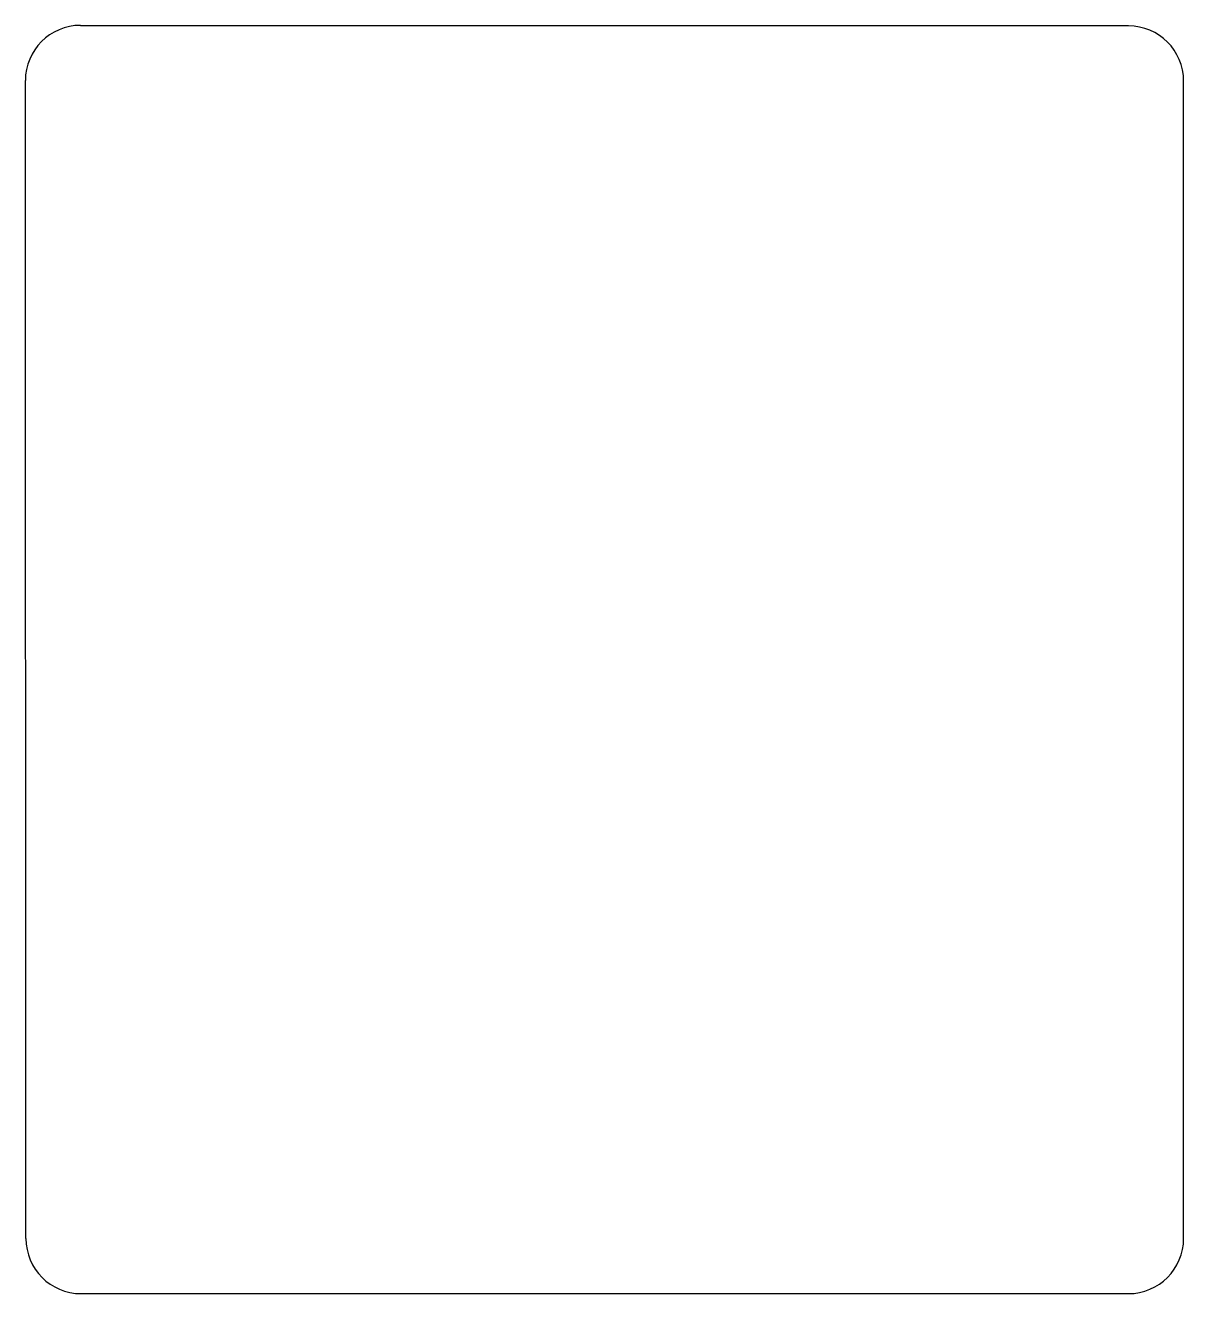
# Model space of a CAD drawing. Header units: millimetres. Extents: x 124 to 145, y -114.1 to -91.1.
import ezdxf

# ---------------------------------------------------------------- set-up
doc = ezdxf.new("R2010")
doc.units = ezdxf.units.MM
doc.layers.add('BLACK', color=250, linetype='CONTINUOUS')

msp = doc.modelspace()

# ---------------------------------------------------------------- linework, layer by layer
at = {"layer": 'BLACK', "linetype": 'CONTINUOUS'}
for p, q in [((144, -91.11), (124.99, -91.11)), ((124, -113.1), (123.99, -92.1)), ((145, -113.1), (145, -92.11)), ((125, -114.1), (144, -114.1))]:
    msp.add_line(p, q, dxfattribs=at)
at = {"layer": 'BLACK'}
for centre, start, end in [((124.99, -92.1), 90, 180), ((144, -92.11), 0, 90), ((125, -113.1), -180, -90), ((144, -113.1), -90, 0)]:
    msp.add_arc(centre, 1, start, end, dxfattribs=at)

doc.saveas('drawing.dxf')
